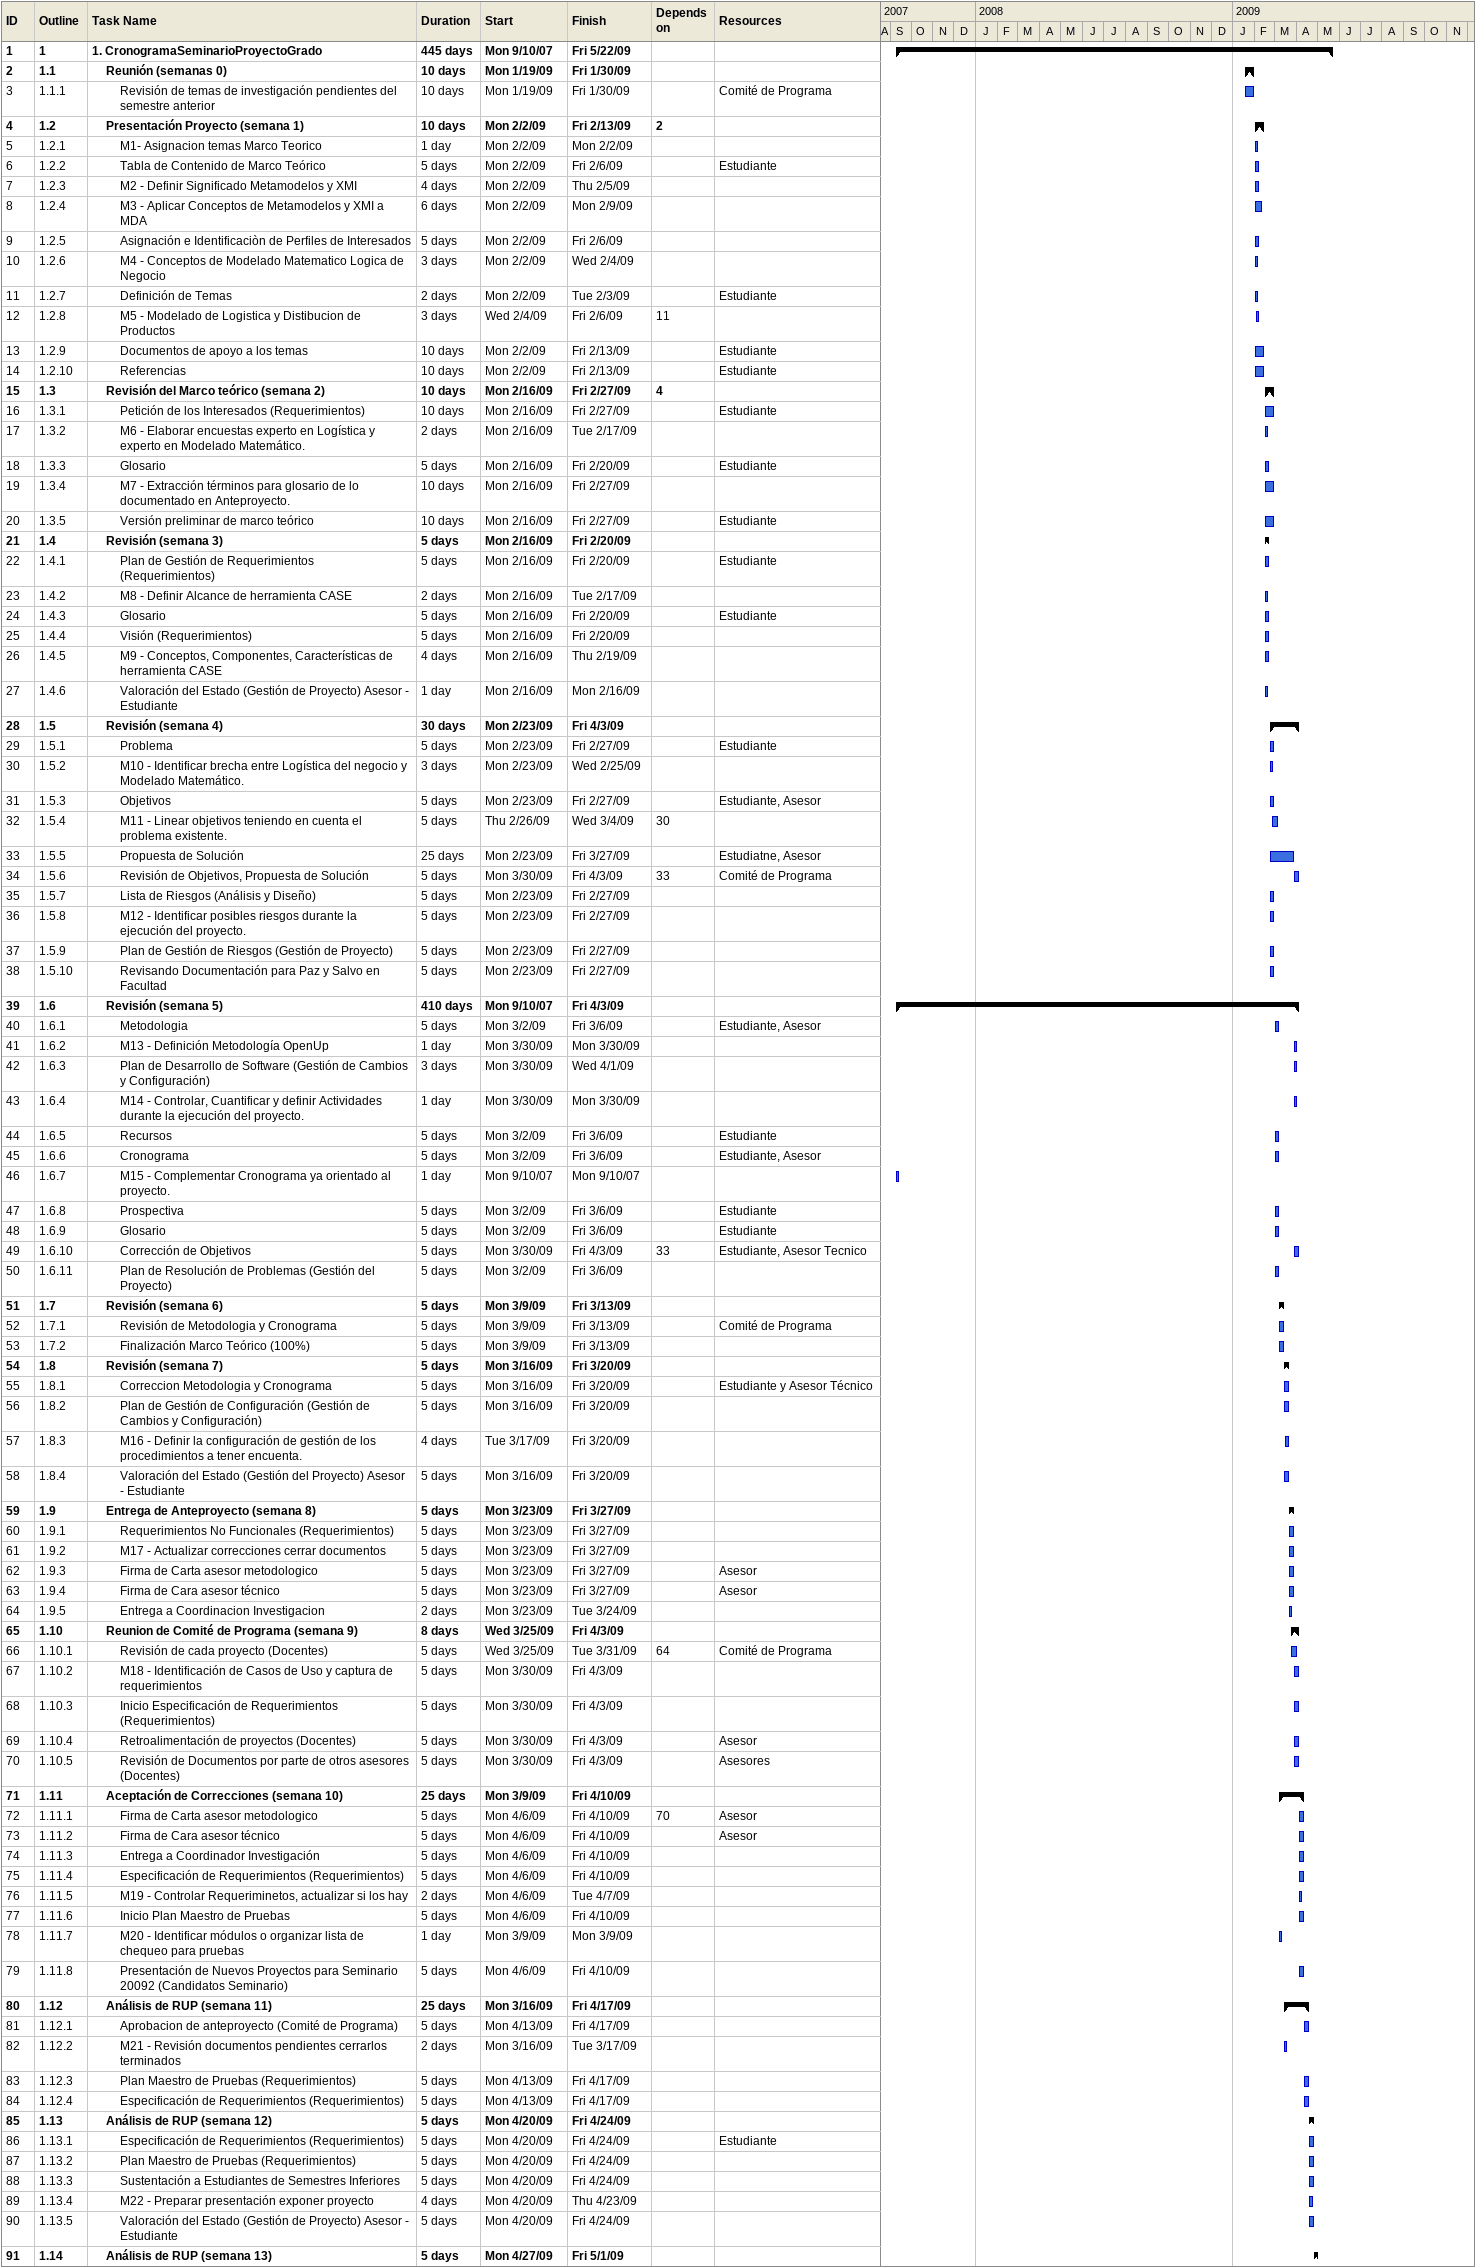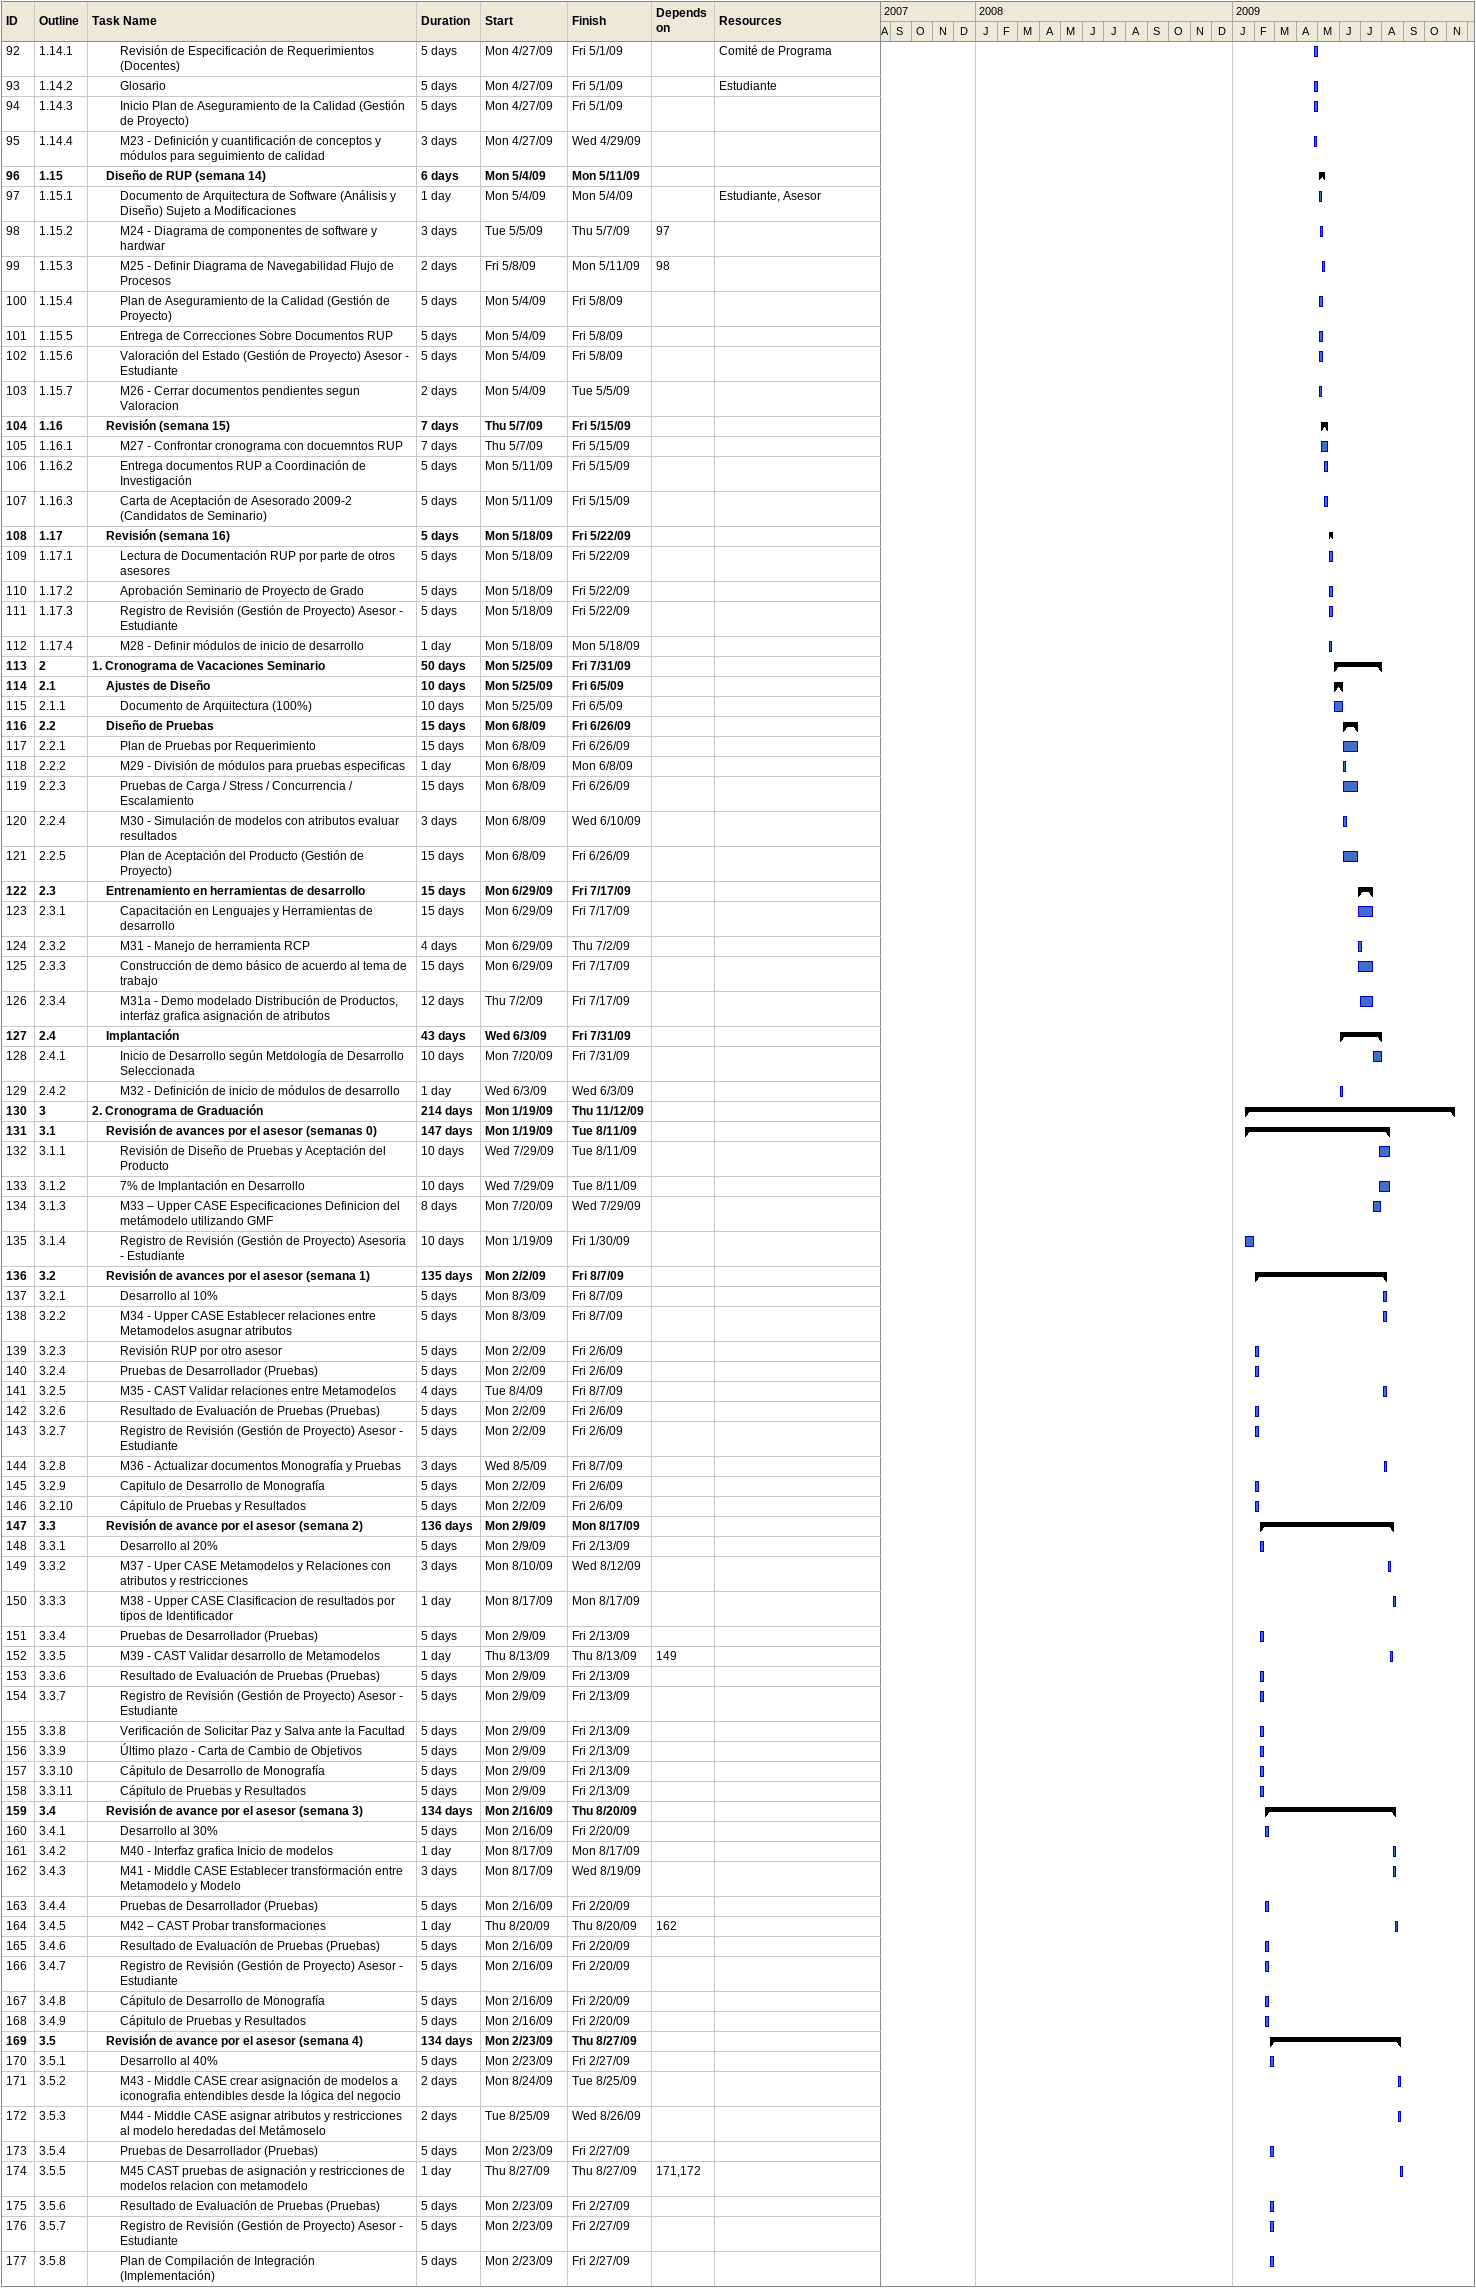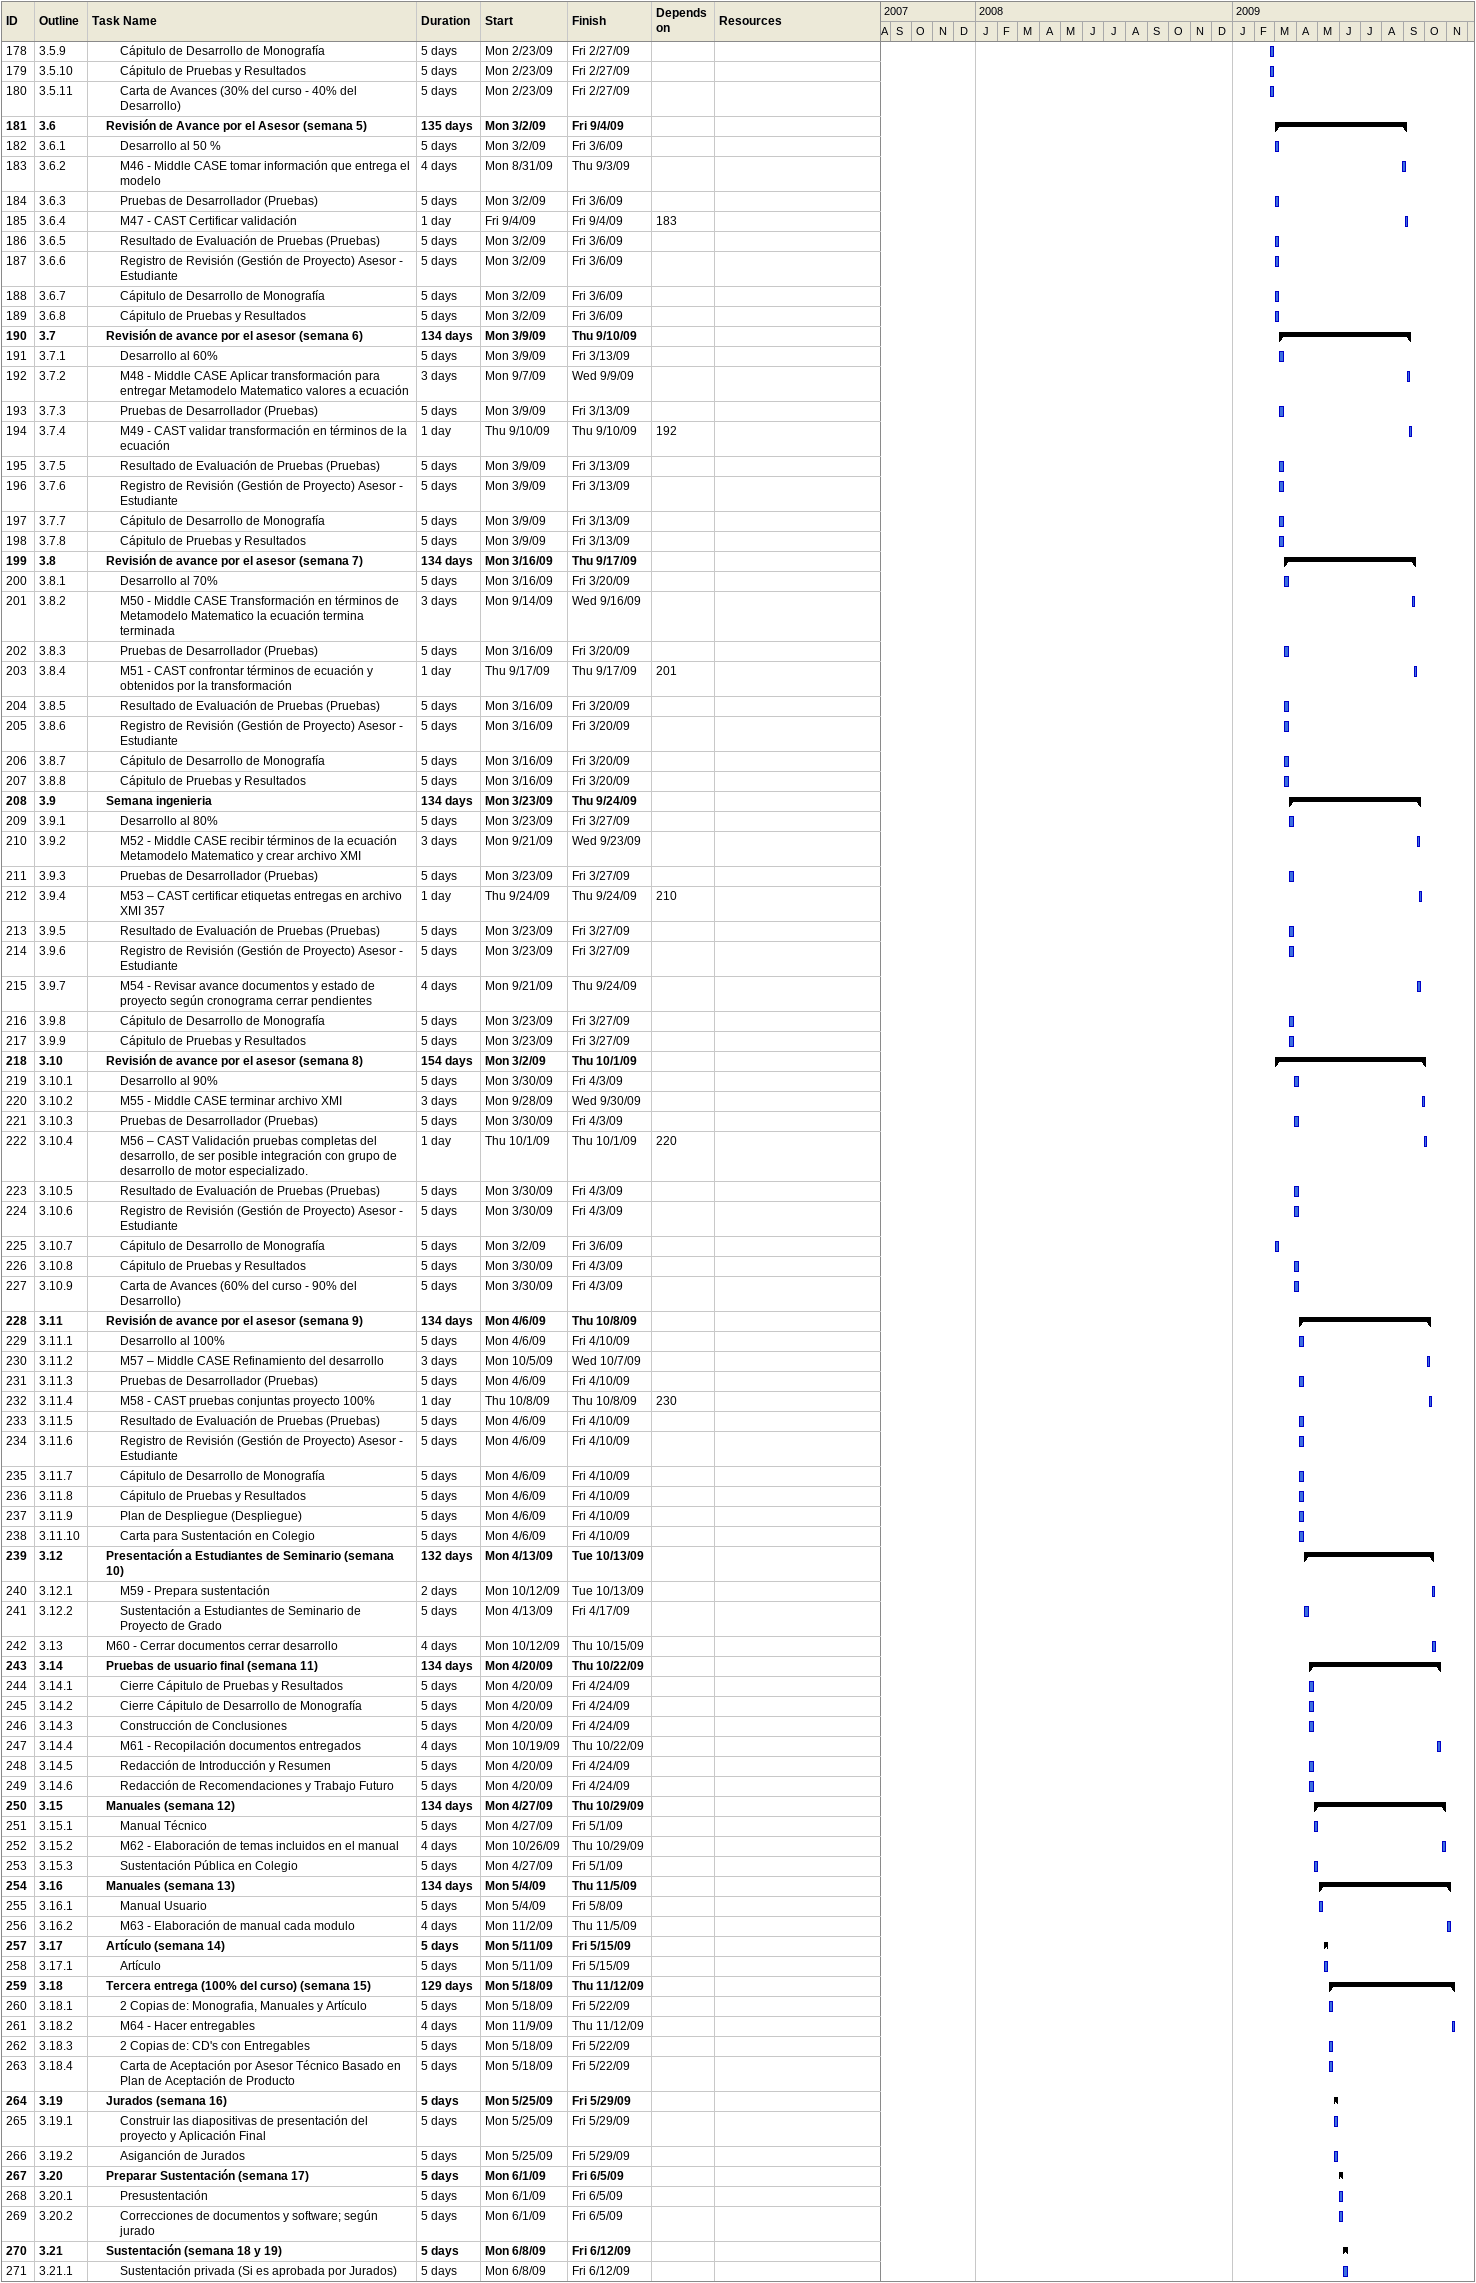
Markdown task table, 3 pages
| ID | WBS | Task | Duration | Start | Finish | Predecessors | Resources |
|---|---|---|---|---|---|---|---|
| 1 | 1 | **1. CronogramaSeminarioProyectoGrado** | 445d | 2007-09-10 | 2009-05-22 |  |  |
| 2 | 1.1 | **Reunión (semanas 0)** | 10d | 2009-01-19 | 2009-01-30 |  |  |
| 3 | 1.1.1 | Revisión de temas de investigación pendientes del semestre anterior | 10d | 2009-01-19 | 2009-01-30 |  | Comité de Programa |
| 4 | 1.2 | **Presentación Proyecto (semana 1)** | 10d | 2009-02-02 | 2009-02-13 | 2 |  |
| 5 | 1.2.1 | M1- Asignacion temas Marco Teorico | 1d | 2009-02-02 | 2009-02-02 |  |  |
| 6 | 1.2.2 | Tabla de Contenido de Marco Teórico | 5d | 2009-02-02 | 2009-02-06 |  | Estudiante |
| 7 | 1.2.3 | M2 - Definir Significado Metamodelos y XMI | 4d | 2009-02-02 | 2009-02-05 |  |  |
| 8 | 1.2.4 | M3 - Aplicar Conceptos de Metamodelos y XMI a MDA | 6d | 2009-02-02 | 2009-02-09 |  |  |
| 9 | 1.2.5 | Asignación e Identificaciòn de Perfiles de Interesados | 5d | 2009-02-02 | 2009-02-06 |  |  |
| 10 | 1.2.6 | M4 - Conceptos de Modelado Matematico Logica de Negocio | 3d | 2009-02-02 | 2009-02-04 |  |  |
| 11 | 1.2.7 | Definición de Temas | 2d | 2009-02-02 | 2009-02-03 |  | Estudiante |
| 12 | 1.2.8 | M5 - Modelado de Logistica y Distibucion de Productos | 3d | 2009-02-04 | 2009-02-06 | 11 |  |
| 13 | 1.2.9 | Documentos de apoyo a los temas | 10d | 2009-02-02 | 2009-02-13 |  | Estudiante |
| 14 | 1.2.10 | Referencias | 10d | 2009-02-02 | 2009-02-13 |  | Estudiante |
| 15 | 1.3 | **Revisión del Marco teórico (semana 2)** | 10d | 2009-02-16 | 2009-02-27 | 4 |  |
| 16 | 1.3.1 | Petición de los Interesados (Requerimientos) | 10d | 2009-02-16 | 2009-02-27 |  | Estudiante |
| 17 | 1.3.2 | M6 - Elaborar encuestas experto en Logística y experto en Modelado Matemático. | 2d | 2009-02-16 | 2009-02-17 |  |  |
| 18 | 1.3.3 | Glosario | 5d | 2009-02-16 | 2009-02-20 |  | Estudiante |
| 19 | 1.3.4 | M7 - Extracción términos para glosario de lo documentado en Anteproyecto. | 10d | 2009-02-16 | 2009-02-27 |  |  |
| 20 | 1.3.5 | Versión preliminar de marco teórico | 10d | 2009-02-16 | 2009-02-27 |  | Estudiante |
| 21 | 1.4 | **Revisión (semana 3)** | 5d | 2009-02-16 | 2009-02-20 |  |  |
| 22 | 1.4.1 | Plan de Gestión de Requerimientos (Requerimientos) | 5d | 2009-02-16 | 2009-02-20 |  | Estudiante |
| 23 | 1.4.2 | M8 - Definir Alcance de herramienta CASE | 2d | 2009-02-16 | 2009-02-17 |  |  |
| 24 | 1.4.3 | Glosario | 5d | 2009-02-16 | 2009-02-20 |  | Estudiante |
| 25 | 1.4.4 | Visión (Requerimientos) | 5d | 2009-02-16 | 2009-02-20 |  |  |
| 26 | 1.4.5 | M9 - Conceptos, Componentes, Características de herramienta CASE | 4d | 2009-02-16 | 2009-02-19 |  |  |
| 27 | 1.4.6 | Valoración del Estado (Gestión de Proyecto) Asesor - Estudiante | 1d | 2009-02-16 | 2009-02-16 |  |  |
| 28 | 1.5 | **Revisión (semana 4)** | 30d | 2009-02-23 | 2009-04-03 |  |  |
| 29 | 1.5.1 | Problema | 5d | 2009-02-23 | 2009-02-27 |  | Estudiante |
| 30 | 1.5.2 | M10 - Identificar brecha entre Logística del negocio y Modelado Matemático. | 3d | 2009-02-23 | 2009-02-25 |  |  |
| 31 | 1.5.3 | Objetivos | 5d | 2009-02-23 | 2009-02-27 |  | Estudiante, Asesor |
| 32 | 1.5.4 | M11 - Linear objetivos teniendo en cuenta el problema existente. | 5d | 2009-02-26 | 2009-03-04 | 30 |  |
| 33 | 1.5.5 | Propuesta de Solución | 25d | 2009-02-23 | 2009-03-27 |  | Estudiatne, Asesor |
| 34 | 1.5.6 | Revisión de Objetivos, Propuesta de Solución | 5d | 2009-03-30 | 2009-04-03 | 33 | Comité de Programa |
| 35 | 1.5.7 | Lista de Riesgos (Análisis y Diseño) | 5d | 2009-02-23 | 2009-02-27 |  |  |
| 36 | 1.5.8 | M12 - Identificar posibles riesgos durante la ejecución del proyecto. | 5d | 2009-02-23 | 2009-02-27 |  |  |
| 37 | 1.5.9 | Plan de Gestión de Riesgos (Gestión de Proyecto) | 5d | 2009-02-23 | 2009-02-27 |  |  |
| 38 | 1.5.10 | Revisando Documentación para Paz y Salvo en Facultad | 5d | 2009-02-23 | 2009-02-27 |  |  |
| 39 | 1.6 | **Revisión (semana 5)** | 410d | 2007-09-10 | 2009-04-03 |  |  |
| 40 | 1.6.1 | Metodologia | 5d | 2009-03-02 | 2009-03-06 |  | Estudiante, Asesor |
| 41 | 1.6.2 | M13 - Definición Metodología OpenUp | 1d | 2009-03-30 | 2009-03-30 |  |  |
| 42 | 1.6.3 | Plan de Desarrollo de Software (Gestión de Cambios y Configuración) | 3d | 2009-03-30 | 2009-04-01 |  |  |
| 43 | 1.6.4 | M14 - Controlar, Cuantificar y definir Actividades durante la ejecución del proyecto. | 1d | 2009-03-30 | 2009-03-30 |  |  |
| 44 | 1.6.5 | Recursos | 5d | 2009-03-02 | 2009-03-06 |  | Estudiante |
| 45 | 1.6.6 | Cronograma | 5d | 2009-03-02 | 2009-03-06 |  | Estudiante, Asesor |
| 46 | 1.6.7 | M15 - Complementar Cronograma ya orientado al proyecto. | 1d | 2007-09-10 | 2007-09-10 |  |  |
| 47 | 1.6.8 | Prospectiva | 5d | 2009-03-02 | 2009-03-06 |  | Estudiante |
| 48 | 1.6.9 | Glosario | 5d | 2009-03-02 | 2009-03-06 |  | Estudiante |
| 49 | 1.6.10 | Corrección de Objetivos | 5d | 2009-03-30 | 2009-04-03 | 33 | Estudiante, Asesor Tecnico |
| 50 | 1.6.11 | Plan de Resolución de Problemas (Gestión del Proyecto) | 5d | 2009-03-02 | 2009-03-06 |  |  |
| 51 | 1.7 | **Revisión (semana 6)** | 5d | 2009-03-09 | 2009-03-13 |  |  |
| 52 | 1.7.1 | Revisión de Metodologia y Cronograma | 5d | 2009-03-09 | 2009-03-13 |  | Comité de Programa |
| 53 | 1.7.2 | Finalización Marco Teórico (100%) | 5d | 2009-03-09 | 2009-03-13 |  |  |
| 54 | 1.8 | **Revisión (semana 7)** | 5d | 2009-03-16 | 2009-03-20 |  |  |
| 55 | 1.8.1 | Correccion Metodologia y Cronograma | 5d | 2009-03-16 | 2009-03-20 |  | Estudiante y Asesor Técnico |
| 56 | 1.8.2 | Plan de Gestión de Configuración (Gestión de Cambios y Configuración) | 5d | 2009-03-16 | 2009-03-20 |  |  |
| 57 | 1.8.3 | M16 - Definir la configuración de gestión de los procedimientos a tener encuenta. | 4d | 2009-03-17 | 2009-03-20 |  |  |
| 58 | 1.8.4 | Valoración del Estado (Gestión del Proyecto) Asesor - Estudiante | 5d | 2009-03-16 | 2009-03-20 |  |  |
| 59 | 1.9 | **Entrega de Anteproyecto (semana 8)** | 5d | 2009-03-23 | 2009-03-27 |  |  |
| 60 | 1.9.1 | Requerimientos No Funcionales (Requerimientos) | 5d | 2009-03-23 | 2009-03-27 |  |  |
| 61 | 1.9.2 | M17 - Actualizar correcciones cerrar documentos | 5d | 2009-03-23 | 2009-03-27 |  |  |
| 62 | 1.9.3 | Firma de Carta asesor metodologico | 5d | 2009-03-23 | 2009-03-27 |  | Asesor |
| 63 | 1.9.4 | Firma de Cara asesor técnico | 5d | 2009-03-23 | 2009-03-27 |  | Asesor |
| 64 | 1.9.5 | Entrega a Coordinacion Investigacion | 2d | 2009-03-23 | 2009-03-24 |  |  |
| 65 | 1.10 | **Reunion de Comité de Programa (semana 9)** | 8d | 2009-03-25 | 2009-04-03 |  |  |
| 66 | 1.10.1 | Revisión de cada proyecto (Docentes) | 5d | 2009-03-25 | 2009-03-31 | 64 | Comité de Programa |
| 67 | 1.10.2 | M18 - Identificación de Casos de Uso y captura de requerimientos | 5d | 2009-03-30 | 2009-04-03 |  |  |
| 68 | 1.10.3 | Inicio Especificación de Requerimientos (Requerimientos) | 5d | 2009-03-30 | 2009-04-03 |  |  |
| 69 | 1.10.4 | Retroalimentación de proyectos (Docentes) | 5d | 2009-03-30 | 2009-04-03 |  | Asesor |
| 70 | 1.10.5 | Revisión de Documentos por parte de otros asesores (Docentes) | 5d | 2009-03-30 | 2009-04-03 |  | Asesores |
| 71 | 1.11 | **Aceptación de Correcciones (semana 10)** | 25d | 2009-03-09 | 2009-04-10 |  |  |
| 72 | 1.11.1 | Firma de Carta asesor metodologico | 5d | 2009-04-06 | 2009-04-10 | 70 | Asesor |
| 73 | 1.11.2 | Firma de Cara asesor técnico | 5d | 2009-04-06 | 2009-04-10 |  | Asesor |
| 74 | 1.11.3 | Entrega a Coordinador Investigación | 5d | 2009-04-06 | 2009-04-10 |  |  |
| 75 | 1.11.4 | Especificación de Requerimientos (Requerimientos) | 5d | 2009-04-06 | 2009-04-10 |  |  |
| 76 | 1.11.5 | M19 - Controlar Requeriminetos, actualizar si los hay | 2d | 2009-04-06 | 2009-04-07 |  |  |
| 77 | 1.11.6 | Inicio Plan Maestro de Pruebas | 5d | 2009-04-06 | 2009-04-10 |  |  |
| 78 | 1.11.7 | M20 - Identificar módulos o organizar lista de chequeo para pruebas | 1d | 2009-03-09 | 2009-03-09 |  |  |
| 79 | 1.11.8 | Presentación de Nuevos Proyectos para Seminario 20092 (Candidatos Seminario) | 5d | 2009-04-06 | 2009-04-10 |  |  |
| 80 | 1.12 | **Análisis de RUP (semana 11)** | 25d | 2009-03-16 | 2009-04-17 |  |  |
| 81 | 1.12.1 | Aprobacion de anteproyecto (Comité de Programa) | 5d | 2009-04-13 | 2009-04-17 |  |  |
| 82 | 1.12.2 | M21 - Revisión documentos pendientes cerrarlos terminados | 2d | 2009-03-16 | 2009-03-17 |  |  |
| 83 | 1.12.3 | Plan Maestro de Pruebas (Requerimientos) | 5d | 2009-04-13 | 2009-04-17 |  |  |
| 84 | 1.12.4 | Especificación de Requerimientos (Requerimientos) | 5d | 2009-04-13 | 2009-04-17 |  |  |
| 85 | 1.13 | **Análisis de RUP (semana 12)** | 5d | 2009-04-20 | 2009-04-24 |  |  |
| 86 | 1.13.1 | Especificación de Requerimientos (Requerimientos) | 5d | 2009-04-20 | 2009-04-24 |  | Estudiante |
| 87 | 1.13.2 | Plan Maestro de Pruebas (Requerimientos) | 5d | 2009-04-20 | 2009-04-24 |  |  |
| 88 | 1.13.3 | Sustentación a Estudiantes de Semestres Inferiores | 5d | 2009-04-20 | 2009-04-24 |  |  |
| 89 | 1.13.4 | M22 - Preparar presentación exponer proyecto | 4d | 2009-04-20 | 2009-04-23 |  |  |
| 90 | 1.13.5 | Valoración del Estado (Gestión de Proyecto) Asesor - Estudiante | 5d | 2009-04-20 | 2009-04-24 |  |  |
| 91 | 1.14 | **Análisis de RUP (semana 13)** | 5d | 2009-04-27 | 2009-05-01 |  |  |
| 92 | 1.14.1 | Revisión de Especificación de Requerimientos (Docentes) | 5d | 2009-04-27 | 2009-05-01 |  | Comité de Programa |
| 93 | 1.14.2 | Glosario | 5d | 2009-04-27 | 2009-05-01 |  | Estudiante |
| 94 | 1.14.3 | Inicio Plan de Aseguramiento de la Calidad (Gestión de Proyecto) | 5d | 2009-04-27 | 2009-05-01 |  |  |
| 95 | 1.14.4 | M23 - Definición y cuantificación de conceptos y módulos para seguimiento de calidad | 3d | 2009-04-27 | 2009-04-29 |  |  |
| 96 | 1.15 | **Diseño de RUP (semana 14)** | 6d | 2009-05-04 | 2009-05-11 |  |  |
| 97 | 1.15.1 | Documento de Arquitectura de Software (Análisis y Diseño) Sujeto a Modificaciones | 1d | 2009-05-04 | 2009-05-04 |  | Estudiante, Asesor |
| 98 | 1.15.2 | M24 - Diagrama de componentes de software y hardwar | 3d | 2009-05-05 | 2009-05-07 | 97 |  |
| 99 | 1.15.3 | M25 - Definir Diagrama de Navegabilidad Flujo de Procesos | 2d | 2009-05-08 | 2009-05-11 | 98 |  |
| 100 | 1.15.4 | Plan de Aseguramiento de la Calidad (Gestión de Proyecto) | 5d | 2009-05-04 | 2009-05-08 |  |  |
| 101 | 1.15.5 | Entrega de Correcciones Sobre Documentos RUP | 5d | 2009-05-04 | 2009-05-08 |  |  |
| 102 | 1.15.6 | Valoración del Estado (Gestión de Proyecto) Asesor - Estudiante | 5d | 2009-05-04 | 2009-05-08 |  |  |
| 103 | 1.15.7 | M26 - Cerrar documentos pendientes segun Valoracion | 2d | 2009-05-04 | 2009-05-05 |  |  |
| 104 | 1.16 | **Revisión (semana 15)** | 7d | 2009-05-07 | 2009-05-15 |  |  |
| 105 | 1.16.1 | M27 - Confrontar cronograma con docuemntos RUP | 7d | 2009-05-07 | 2009-05-15 |  |  |
| 106 | 1.16.2 | Entrega documentos RUP a Coordinación de Investigación | 5d | 2009-05-11 | 2009-05-15 |  |  |
| 107 | 1.16.3 | Carta de Aceptación de Asesorado 2009-2 (Candidatos de Seminario) | 5d | 2009-05-11 | 2009-05-15 |  |  |
| 108 | 1.17 | **Revisión (semana 16)** | 5d | 2009-05-18 | 2009-05-22 |  |  |
| 109 | 1.17.1 | Lectura de Documentación RUP por parte de otros asesores | 5d | 2009-05-18 | 2009-05-22 |  |  |
| 110 | 1.17.2 | Aprobación Seminario de Proyecto de Grado | 5d | 2009-05-18 | 2009-05-22 |  |  |
| 111 | 1.17.3 | Registro de Revisión (Gestión de Proyecto) Asesor - Estudiante | 5d | 2009-05-18 | 2009-05-22 |  |  |
| 112 | 1.17.4 | M28 - Definir módulos de inicio de desarrollo | 1d | 2009-05-18 | 2009-05-18 |  |  |
| 113 | 2 | **1. Cronograma de Vacaciones Seminario** | 50d | 2009-05-25 | 2009-07-31 |  |  |
| 114 | 2.1 | **Ajustes de Diseño** | 10d | 2009-05-25 | 2009-06-05 |  |  |
| 115 | 2.1.1 | Documento de Arquitectura (100%) | 10d | 2009-05-25 | 2009-06-05 |  |  |
| 116 | 2.2 | **Diseño de Pruebas** | 15d | 2009-06-08 | 2009-06-26 |  |  |
| 117 | 2.2.1 | Plan de Pruebas por Requerimiento | 15d | 2009-06-08 | 2009-06-26 |  |  |
| 118 | 2.2.2 | M29 - División de módulos para pruebas especificas | 1d | 2009-06-08 | 2009-06-08 |  |  |
| 119 | 2.2.3 | Pruebas de Carga / Stress / Concurrencia / Escalamiento | 15d | 2009-06-08 | 2009-06-26 |  |  |
| 120 | 2.2.4 | M30 - Simulación de modelos con atributos evaluar resultados | 3d | 2009-06-08 | 2009-06-10 |  |  |
| 121 | 2.2.5 | Plan de Aceptación del Producto (Gestión de Proyecto) | 15d | 2009-06-08 | 2009-06-26 |  |  |
| 122 | 2.3 | **Entrenamiento en herramientas de desarrollo** | 15d | 2009-06-29 | 2009-07-17 |  |  |
| 123 | 2.3.1 | Capacitación en Lenguajes y Herramientas de desarrollo | 15d | 2009-06-29 | 2009-07-17 |  |  |
| 124 | 2.3.2 | M31 - Manejo de herramienta RCP | 4d | 2009-06-29 | 2009-07-02 |  |  |
| 125 | 2.3.3 | Construcción de demo básico de acuerdo al tema de trabajo | 15d | 2009-06-29 | 2009-07-17 |  |  |
| 126 | 2.3.4 | M31a - Demo modelado Distribución de Productos, interfaz grafica asignación de atributos | 12d | 2009-07-02 | 2009-07-17 |  |  |
| 127 | 2.4 | **Implantación** | 43d | 2009-06-03 | 2009-07-31 |  |  |
| 128 | 2.4.1 | Inicio de Desarrollo según Metdología de Desarrollo Seleccionada | 10d | 2009-07-20 | 2009-07-31 |  |  |
| 129 | 2.4.2 | M32 - Definición de inicio de módulos de desarrollo | 1d | 2009-06-03 | 2009-06-03 |  |  |
| 130 | 3 | **2. Cronograma de Graduación** | 214d | 2009-01-19 | 2009-11-12 |  |  |
| 131 | 3.1 | **Revisión de avances por el asesor (semanas 0)** | 147d | 2009-01-19 | 2009-08-11 |  |  |
| 132 | 3.1.1 | Revisión de Diseño de Pruebas y Aceptación del Producto | 10d | 2009-07-29 | 2009-08-11 |  |  |
| 133 | 3.1.2 | 7% de Implantación en Desarrollo | 10d | 2009-07-29 | 2009-08-11 |  |  |
| 134 | 3.1.3 | M33 – Upper CASE Especificaciones Definicion del metámodelo utilizando GMF | 8d | 2009-07-20 | 2009-07-29 |  |  |
| 135 | 3.1.4 | Registro de Revisión (Gestión de Proyecto) Asesoria - Estudiante | 10d | 2009-01-19 | 2009-01-30 |  |  |
| 136 | 3.2 | **Revisión de avances por el asesor (semana 1)** | 135d | 2009-02-02 | 2009-08-07 |  |  |
| 137 | 3.2.1 | Desarrollo al 10% | 5d | 2009-08-03 | 2009-08-07 |  |  |
| 138 | 3.2.2 | M34 - Upper CASE Establecer relaciones entre Metamodelos asugnar atributos | 5d | 2009-08-03 | 2009-08-07 |  |  |
| 139 | 3.2.3 | Revisión RUP por otro asesor | 5d | 2009-02-02 | 2009-02-06 |  |  |
| 140 | 3.2.4 | Pruebas de Desarrollador (Pruebas) | 5d | 2009-02-02 | 2009-02-06 |  |  |
| 141 | 3.2.5 | M35 - CAST Validar relaciones entre Metamodelos | 4d | 2009-08-04 | 2009-08-07 |  |  |
| 142 | 3.2.6 | Resultado de Evaluación de Pruebas (Pruebas) | 5d | 2009-02-02 | 2009-02-06 |  |  |
| 143 | 3.2.7 | Registro de Revisión (Gestión de Proyecto) Asesor - Estudiante | 5d | 2009-02-02 | 2009-02-06 |  |  |
| 144 | 3.2.8 | M36 - Actualizar documentos Monografía y Pruebas | 3d | 2009-08-05 | 2009-08-07 |  |  |
| 145 | 3.2.9 | Capitulo de Desarrollo de Monografía | 5d | 2009-02-02 | 2009-02-06 |  |  |
| 146 | 3.2.10 | Cápitulo de Pruebas y Resultados | 5d | 2009-02-02 | 2009-02-06 |  |  |
| 147 | 3.3 | **Revisión de avance por el asesor (semana 2)** | 136d | 2009-02-09 | 2009-08-17 |  |  |
| 148 | 3.3.1 | Desarrollo al 20% | 5d | 2009-02-09 | 2009-02-13 |  |  |
| 149 | 3.3.2 | M37 - Uper CASE Metamodelos y Relaciones con atributos y restricciones | 3d | 2009-08-10 | 2009-08-12 |  |  |
| 150 | 3.3.3 | M38 - Upper CASE Clasificacion de resultados por tipos de Identificador | 1d | 2009-08-17 | 2009-08-17 |  |  |
| 151 | 3.3.4 | Pruebas de Desarrollador (Pruebas) | 5d | 2009-02-09 | 2009-02-13 |  |  |
| 152 | 3.3.5 | M39 - CAST Validar desarrollo de Metamodelos | 1d | 2009-08-13 | 2009-08-13 | 149 |  |
| 153 | 3.3.6 | Resultado de Evaluación de Pruebas (Pruebas) | 5d | 2009-02-09 | 2009-02-13 |  |  |
| 154 | 3.3.7 | Registro de Revisión (Gestión de Proyecto) Asesor - Estudiante | 5d | 2009-02-09 | 2009-02-13 |  |  |
| 155 | 3.3.8 | Verificación de Solicitar Paz y Salva ante la Facultad | 5d | 2009-02-09 | 2009-02-13 |  |  |
| 156 | 3.3.9 | Último plazo - Carta de Cambio de Objetivos | 5d | 2009-02-09 | 2009-02-13 |  |  |
| 157 | 3.3.10 | Cápitulo de Desarrollo de Monografía | 5d | 2009-02-09 | 2009-02-13 |  |  |
| 158 | 3.3.11 | Cápitulo de Pruebas y Resultados | 5d | 2009-02-09 | 2009-02-13 |  |  |
| 159 | 3.4 | **Revisión de avance por el asesor (semana 3)** | 134d | 2009-02-16 | 2009-08-20 |  |  |
| 160 | 3.4.1 | Desarrollo al 30% | 5d | 2009-02-16 | 2009-02-20 |  |  |
| 161 | 3.4.2 | M40 - Interfaz grafica Inicio de modelos | 1d | 2009-08-17 | 2009-08-17 |  |  |
| 162 | 3.4.3 | M41 - Middle CASE Establecer transformación entre Metamodelo y Modelo | 3d | 2009-08-17 | 2009-08-19 |  |  |
| 163 | 3.4.4 | Pruebas de Desarrollador (Pruebas) | 5d | 2009-02-16 | 2009-02-20 |  |  |
| 164 | 3.4.5 | M42 – CAST Probar transformaciones | 1d | 2009-08-20 | 2009-08-20 | 162 |  |
| 165 | 3.4.6 | Resultado de Evaluación de Pruebas (Pruebas) | 5d | 2009-02-16 | 2009-02-20 |  |  |
| 166 | 3.4.7 | Registro de Revisión (Gestión de Proyecto) Asesor - Estudiante | 5d | 2009-02-16 | 2009-02-20 |  |  |
| 167 | 3.4.8 | Cápitulo de Desarrollo de Monografía | 5d | 2009-02-16 | 2009-02-20 |  |  |
| 168 | 3.4.9 | Cápitulo de Pruebas y Resultados | 5d | 2009-02-16 | 2009-02-20 |  |  |
| 169 | 3.5 | **Revisión de avance por el asesor (semana 4)** | 134d | 2009-02-23 | 2009-08-27 |  |  |
| 170 | 3.5.1 | Desarrollo al 40% | 5d | 2009-02-23 | 2009-02-27 |  |  |
| 171 | 3.5.2 | M43 - Middle CASE crear asignación de modelos a iconografia entendibles desde la lógica del negocio | 2d | 2009-08-24 | 2009-08-25 |  |  |
| 172 | 3.5.3 | M44 - Middle CASE asignar atributos y restricciones al modelo heredadas del Metámoselo | 2d | 2009-08-25 | 2009-08-26 |  |  |
| 173 | 3.5.4 | Pruebas de Desarrollador (Pruebas) | 5d | 2009-02-23 | 2009-02-27 |  |  |
| 174 | 3.5.5 | M45 CAST pruebas de asignación y restricciones de modelos relacion con metamodelo | 1d | 2009-08-27 | 2009-08-27 | 171, 172 |  |
| 175 | 3.5.6 | Resultado de Evaluación de Pruebas (Pruebas) | 5d | 2009-02-23 | 2009-02-27 |  |  |
| 176 | 3.5.7 | Registro de Revisión (Gestión de Proyecto) Asesor - Estudiante | 5d | 2009-02-23 | 2009-02-27 |  |  |
| 177 | 3.5.8 | Plan de Compilación de Integración (Implementación) | 5d | 2009-02-23 | 2009-02-27 |  |  |
| 178 | 3.5.9 | Cápitulo de Desarrollo de Monografía | 5d | 2009-02-23 | 2009-02-27 |  |  |
| 179 | 3.5.10 | Cápitulo de Pruebas y Resultados | 5d | 2009-02-23 | 2009-02-27 |  |  |
| 180 | 3.5.11 | Carta de Avances (30% del curso - 40% del Desarrollo) | 5d | 2009-02-23 | 2009-02-27 |  |  |
| 181 | 3.6 | **Revisión de Avance por el Asesor (semana 5)** | 135d | 2009-03-02 | 2009-09-04 |  |  |
| 182 | 3.6.1 | Desarrollo al 50 % | 5d | 2009-03-02 | 2009-03-06 |  |  |
| 183 | 3.6.2 | M46 - Middle CASE tomar información que entrega el modelo | 4d | 2009-08-31 | 2009-09-03 |  |  |
| 184 | 3.6.3 | Pruebas de Desarrollador (Pruebas) | 5d | 2009-03-02 | 2009-03-06 |  |  |
| 185 | 3.6.4 | M47 - CAST Certificar validación | 1d | 2009-09-04 | 2009-09-04 | 183 |  |
| 186 | 3.6.5 | Resultado de Evaluación de Pruebas (Pruebas) | 5d | 2009-03-02 | 2009-03-06 |  |  |
| 187 | 3.6.6 | Registro de Revisión (Gestión de Proyecto) Asesor - Estudiante | 5d | 2009-03-02 | 2009-03-06 |  |  |
| 188 | 3.6.7 | Cápitulo de Desarrollo de Monografía | 5d | 2009-03-02 | 2009-03-06 |  |  |
| 189 | 3.6.8 | Cápitulo de Pruebas y Resultados | 5d | 2009-03-02 | 2009-03-06 |  |  |
| 190 | 3.7 | **Revisión de avance por el asesor (semana 6)** | 134d | 2009-03-09 | 2009-09-10 |  |  |
| 191 | 3.7.1 | Desarrollo al 60% | 5d | 2009-03-09 | 2009-03-13 |  |  |
| 192 | 3.7.2 | M48 - Middle CASE Aplicar transformación para entregar Metamodelo Matematico valores a ecuación | 3d | 2009-09-07 | 2009-09-09 |  |  |
| 193 | 3.7.3 | Pruebas de Desarrollador (Pruebas) | 5d | 2009-03-09 | 2009-03-13 |  |  |
| 194 | 3.7.4 | M49 - CAST validar transformación en términos de la ecuación | 1d | 2009-09-10 | 2009-09-10 | 192 |  |
| 195 | 3.7.5 | Resultado de Evaluación de Pruebas (Pruebas) | 5d | 2009-03-09 | 2009-03-13 |  |  |
| 196 | 3.7.6 | Registro de Revisión (Gestión de Proyecto) Asesor - Estudiante | 5d | 2009-03-09 | 2009-03-13 |  |  |
| 197 | 3.7.7 | Cápitulo de Desarrollo de Monografía | 5d | 2009-03-09 | 2009-03-13 |  |  |
| 198 | 3.7.8 | Cápitulo de Pruebas y Resultados | 5d | 2009-03-09 | 2009-03-13 |  |  |
| 199 | 3.8 | **Revisión de avance por el asesor (semana 7)** | 134d | 2009-03-16 | 2009-09-17 |  |  |
| 200 | 3.8.1 | Desarrollo al 70% | 5d | 2009-03-16 | 2009-03-20 |  |  |
| 201 | 3.8.2 | M50 - Middle CASE Transformación en términos de Metamodelo Matematico la ecuación termina terminada | 3d | 2009-09-14 | 2009-09-16 |  |  |
| 202 | 3.8.3 | Pruebas de Desarrollador (Pruebas) | 5d | 2009-03-16 | 2009-03-20 |  |  |
| 203 | 3.8.4 | M51 - CAST confrontar términos de ecuación y obtenidos por la transformación | 1d | 2009-09-17 | 2009-09-17 | 201 |  |
| 204 | 3.8.5 | Resultado de Evaluación de Pruebas (Pruebas) | 5d | 2009-03-16 | 2009-03-20 |  |  |
| 205 | 3.8.6 | Registro de Revisión (Gestión de Proyecto) Asesor - Estudiante | 5d | 2009-03-16 | 2009-03-20 |  |  |
| 206 | 3.8.7 | Cápitulo de Desarrollo de Monografía | 5d | 2009-03-16 | 2009-03-20 |  |  |
| 207 | 3.8.8 | Cápitulo de Pruebas y Resultados | 5d | 2009-03-16 | 2009-03-20 |  |  |
| 208 | 3.9 | **Semana ingenieria** | 134d | 2009-03-23 | 2009-09-24 |  |  |
| 209 | 3.9.1 | Desarrollo al 80% | 5d | 2009-03-23 | 2009-03-27 |  |  |
| 210 | 3.9.2 | M52 - Middle CASE recibir términos de la ecuación Metamodelo Matematico y crear archivo XMI | 3d | 2009-09-21 | 2009-09-23 |  |  |
| 211 | 3.9.3 | Pruebas de Desarrollador (Pruebas) | 5d | 2009-03-23 | 2009-03-27 |  |  |
| 212 | 3.9.4 | M53 – CAST certificar etiquetas entregas en archivo XMI 357 | 1d | 2009-09-24 | 2009-09-24 | 210 |  |
| 213 | 3.9.5 | Resultado de Evaluación de Pruebas (Pruebas) | 5d | 2009-03-23 | 2009-03-27 |  |  |
| 214 | 3.9.6 | Registro de Revisión (Gestión de Proyecto) Asesor - Estudiante | 5d | 2009-03-23 | 2009-03-27 |  |  |
| 215 | 3.9.7 | M54 - Revisar avance documentos y estado de proyecto según cronograma cerrar pendientes | 4d | 2009-09-21 | 2009-09-24 |  |  |
| 216 | 3.9.8 | Cápitulo de Desarrollo de Monografía | 5d | 2009-03-23 | 2009-03-27 |  |  |
| 217 | 3.9.9 | Cápitulo de Pruebas y Resultados | 5d | 2009-03-23 | 2009-03-27 |  |  |
| 218 | 3.10 | **Revisión de avance por el asesor (semana 8)** | 154d | 2009-03-02 | 2009-10-01 |  |  |
| 219 | 3.10.1 | Desarrollo al 90% | 5d | 2009-03-30 | 2009-04-03 |  |  |
| 220 | 3.10.2 | M55 - Middle CASE terminar archivo XMI | 3d | 2009-09-28 | 2009-09-30 |  |  |
| 221 | 3.10.3 | Pruebas de Desarrollador (Pruebas) | 5d | 2009-03-30 | 2009-04-03 |  |  |
| 222 | 3.10.4 | M56 – CAST Validación pruebas completas del desarrollo, de ser posible integración con grupo de desarrollo de motor especializado. | 1d | 2009-10-01 | 2009-10-01 | 220 |  |
| 223 | 3.10.5 | Resultado de Evaluación de Pruebas (Pruebas) | 5d | 2009-03-30 | 2009-04-03 |  |  |
| 224 | 3.10.6 | Registro de Revisión (Gestión de Proyecto) Asesor - Estudiante | 5d | 2009-03-30 | 2009-04-03 |  |  |
| 225 | 3.10.7 | Cápitulo de Desarrollo de Monografía | 5d | 2009-03-02 | 2009-03-06 |  |  |
| 226 | 3.10.8 | Cápitulo de Pruebas y Resultados | 5d | 2009-03-30 | 2009-04-03 |  |  |
| 227 | 3.10.9 | Carta de Avances (60% del curso - 90% del Desarrollo) | 5d | 2009-03-30 | 2009-04-03 |  |  |
| 228 | 3.11 | **Revisión de avance por el asesor (semana 9)** | 134d | 2009-04-06 | 2009-10-08 |  |  |
| 229 | 3.11.1 | Desarrollo al 100% | 5d | 2009-04-06 | 2009-04-10 |  |  |
| 230 | 3.11.2 | M57 – Middle CASE Refinamiento del desarrollo | 3d | 2009-10-05 | 2009-10-07 |  |  |
| 231 | 3.11.3 | Pruebas de Desarrollador (Pruebas) | 5d | 2009-04-06 | 2009-04-10 |  |  |
| 232 | 3.11.4 | M58 - CAST pruebas conjuntas proyecto 100% | 1d | 2009-10-08 | 2009-10-08 | 230 |  |
| 233 | 3.11.5 | Resultado de Evaluación de Pruebas (Pruebas) | 5d | 2009-04-06 | 2009-04-10 |  |  |
| 234 | 3.11.6 | Registro de Revisión (Gestión de Proyecto) Asesor - Estudiante | 5d | 2009-04-06 | 2009-04-10 |  |  |
| 235 | 3.11.7 | Cápitulo de Desarrollo de Monografía | 5d | 2009-04-06 | 2009-04-10 |  |  |
| 236 | 3.11.8 | Cápitulo de Pruebas y Resultados | 5d | 2009-04-06 | 2009-04-10 |  |  |
| 237 | 3.11.9 | Plan de Despliegue (Despliegue) | 5d | 2009-04-06 | 2009-04-10 |  |  |
| 238 | 3.11.10 | Carta para Sustentación en Colegio | 5d | 2009-04-06 | 2009-04-10 |  |  |
| 239 | 3.12 | **Presentación a Estudiantes de Seminario (semana 10)** | 132d | 2009-04-13 | 2009-10-13 |  |  |
| 240 | 3.12.1 | M59 - Prepara sustentación | 2d | 2009-10-12 | 2009-10-13 |  |  |
| 241 | 3.12.2 | Sustentación a Estudiantes de Seminario de Proyecto de Grado | 5d | 2009-04-13 | 2009-04-17 |  |  |
| 242 | 3.13 | M60 - Cerrar documentos cerrar desarrollo | 4d | 2009-10-12 | 2009-10-15 |  |  |
| 243 | 3.14 | **Pruebas de usuario final (semana 11)** | 134d | 2009-04-20 | 2009-10-22 |  |  |
| 244 | 3.14.1 | Cierre Cápitulo de Pruebas y Resultados | 5d | 2009-04-20 | 2009-04-24 |  |  |
| 245 | 3.14.2 | Cierre Cápitulo de Desarrollo de Monografía | 5d | 2009-04-20 | 2009-04-24 |  |  |
| 246 | 3.14.3 | Construcción de Conclusiones | 5d | 2009-04-20 | 2009-04-24 |  |  |
| 247 | 3.14.4 | M61 - Recopilación documentos entregados | 4d | 2009-10-19 | 2009-10-22 |  |  |
| 248 | 3.14.5 | Redacción de Introducción y Resumen | 5d | 2009-04-20 | 2009-04-24 |  |  |
| 249 | 3.14.6 | Redacción de Recomendaciones y Trabajo Futuro | 5d | 2009-04-20 | 2009-04-24 |  |  |
| 250 | 3.15 | **Manuales (semana 12)** | 134d | 2009-04-27 | 2009-10-29 |  |  |
| 251 | 3.15.1 | Manual Técnico | 5d | 2009-04-27 | 2009-05-01 |  |  |
| 252 | 3.15.2 | M62 - Elaboración de temas incluidos en el manual | 4d | 2009-10-26 | 2009-10-29 |  |  |
| 253 | 3.15.3 | Sustentación Pública en Colegio | 5d | 2009-04-27 | 2009-05-01 |  |  |
| 254 | 3.16 | **Manuales (semana 13)** | 134d | 2009-05-04 | 2009-11-05 |  |  |
| 255 | 3.16.1 | Manual Usuario | 5d | 2009-05-04 | 2009-05-08 |  |  |
| 256 | 3.16.2 | M63 - Elaboración de manual cada modulo | 4d | 2009-11-02 | 2009-11-05 |  |  |
| 257 | 3.17 | **Artículo (semana 14)** | 5d | 2009-05-11 | 2009-05-15 |  |  |
| 258 | 3.17.1 | Artículo | 5d | 2009-05-11 | 2009-05-15 |  |  |
| 259 | 3.18 | **Tercera entrega (100% del curso) (semana 15)** | 129d | 2009-05-18 | 2009-11-12 |  |  |
| 260 | 3.18.1 | 2 Copias de: Monografia, Manuales y Artículo | 5d | 2009-05-18 | 2009-05-22 |  |  |
| 261 | 3.18.2 | M64 - Hacer entregables | 4d | 2009-11-09 | 2009-11-12 |  |  |
| 262 | 3.18.3 | 2 Copias de: CD's con Entregables | 5d | 2009-05-18 | 2009-05-22 |  |  |
| 263 | 3.18.4 | Carta de Aceptación por Asesor Técnico Basado en Plan de Aceptación de Producto | 5d | 2009-05-18 | 2009-05-22 |  |  |
| 264 | 3.19 | **Jurados (semana 16)** | 5d | 2009-05-25 | 2009-05-29 |  |  |
| 265 | 3.19.1 | Construir las diapositivas de presentación del proyecto y Aplicación Final | 5d | 2009-05-25 | 2009-05-29 |  |  |
| 266 | 3.19.2 | Asiganción de Jurados | 5d | 2009-05-25 | 2009-05-29 |  |  |
| 267 | 3.20 | **Preparar Sustentación (semana 17)** | 5d | 2009-06-01 | 2009-06-05 |  |  |
| 268 | 3.20.1 | Presustentación | 5d | 2009-06-01 | 2009-06-05 |  |  |
| 269 | 3.20.2 | Correcciones de documentos y software; según jurado | 5d | 2009-06-01 | 2009-06-05 |  |  |
| 270 | 3.21 | **Sustentación (semana 18 y 19)** | 5d | 2009-06-08 | 2009-06-12 |  |  |
| 271 | 3.21.1 | Sustentación privada (Si es aprobada por Jurados) | 5d | 2009-06-08 | 2009-06-12 |  |  |
